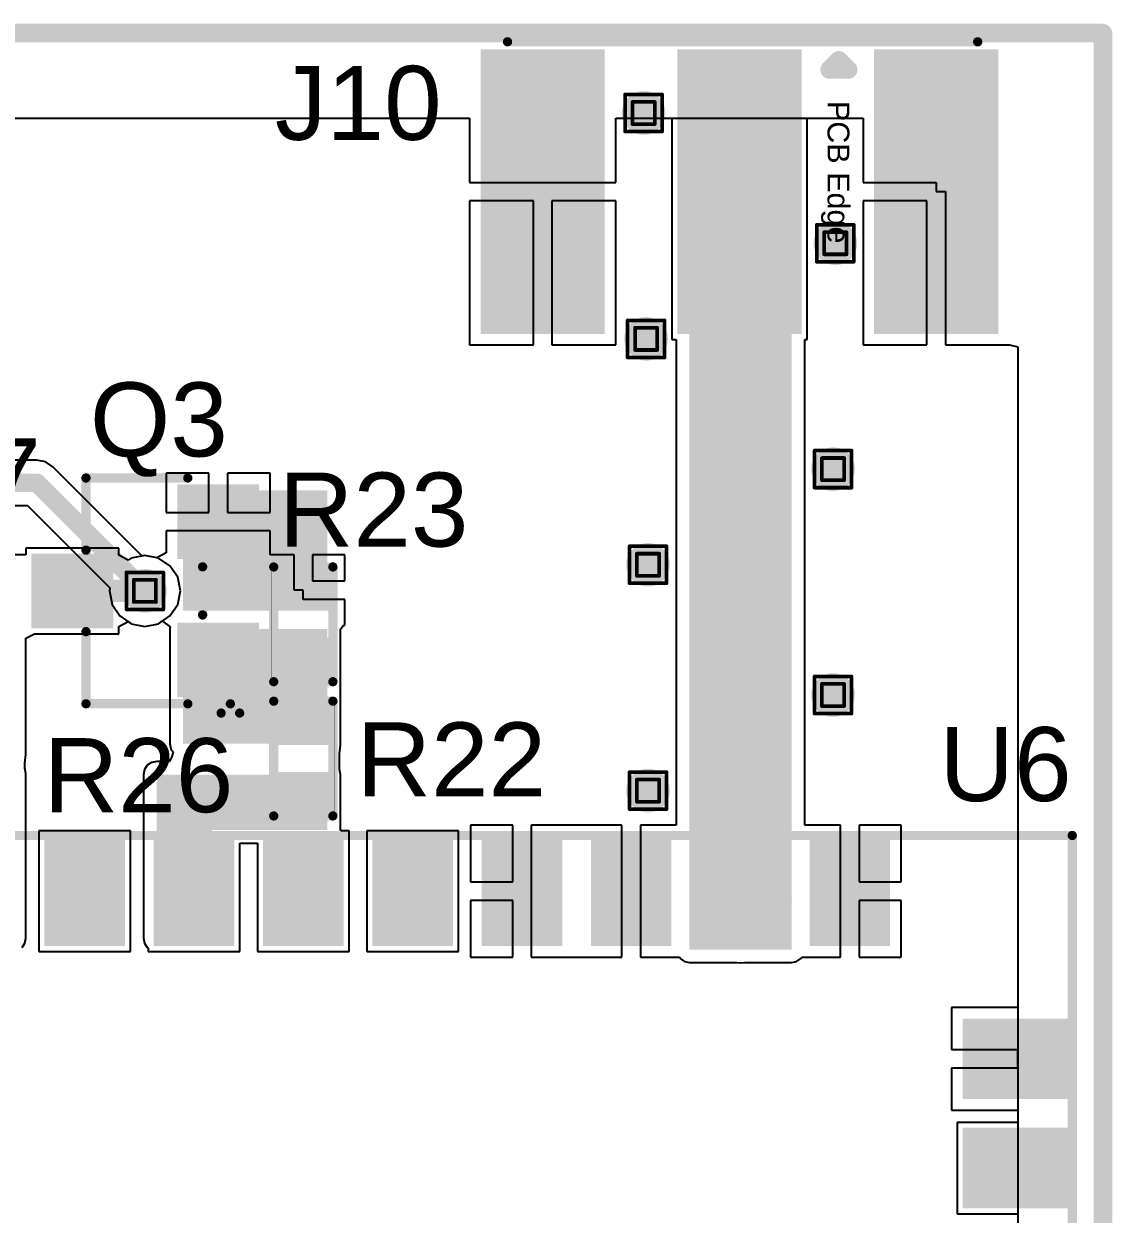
# Model space of a CAD drawing. Header units: inches. Extents: x -8 to 210, y -39 to 109.
# Drawn here: x 72.92 to 87.86, y 46.27 to 62.61 of the extents above; entities that cross this region are included whole.
import ezdxf

# ---------------------------------------------------------------- set-up
doc = ezdxf.new("R2010")
doc.units = ezdxf.units.IN
for name, color, linetype in [('Bottom Layer', 5, 'Continuous'), ('Bottom Paste', 16, 'Continuous'), ('Bottom Solder', 6, 'Continuous'), ('Drill Drawing', 1, 'Continuous'), ('Top Board_outline-Bottom 3D Body', 216, 'Continuous'), ('Top Layer', 1, 'Continuous'), ('Top Overlay', 2, 'Continuous'), ('Top Paste', 8, 'Continuous'), ('Top Solder', 216, 'Continuous'), ('Via Holes', 16, 'Continuous')]:
    doc.layers.add(name, color=color, linetype=linetype)
doc.styles.add('Arial', font='', dxfattribs={"height": 0.2})
doc.styles.get('Arial').set_extended_font_data('Arial')

# ---------------------------------------------------------------- blocks, each defined once
blk = doc.blocks.new('SIM7500E_18')
at = {"layer": 'Top Layer'}
for points in [[(10.15, 2.95), (10.15, 1.65), (9.25, 1.65), (9.25, 2.95)], [(11.65, 2.95), (11.65, 1.65), (10.75, 1.65), (10.75, 2.95)], [(13.15, 2.95), (13.15, 1.65), (12.25, 1.65), (12.25, 2.95)], [(14.65, 2.95), (14.65, 1.65), (13.75, 1.65), (13.75, 2.95)], [(16.15, 2.95), (16.15, 1.65), (15.25, 1.65), (15.25, 2.95)], [(17.65, 2.95), (17.65, 1.65), (16.75, 1.65), (16.75, 2.95)], [(19.15, 2.95), (19.15, 1.65), (18.25, 1.65), (18.25, 2.95)], [(20.65, 2.95), (20.65, 1.65), (19.75, 1.65), (19.75, 2.95)], [(23.15, -0.45), (21.85, -0.45), (21.85, 0.45), (23.15, 0.45)], [(23.15, -1.95), (21.85, -1.95), (21.85, -1.05), (23.15, -1.05)]]:
    blk.add_hatch(color=1, dxfattribs=at).paths.add_polyline_path(points)
at = {"layer": 'Top Paste'}
for points in [[(10.15, 2.95), (10.15, 1.65), (9.25, 1.65), (9.25, 2.95)], [(11.65, 2.95), (11.65, 1.65), (10.75, 1.65), (10.75, 2.95)], [(13.15, 2.95), (13.15, 1.65), (12.25, 1.65), (12.25, 2.95)], [(14.65, 2.95), (14.65, 1.65), (13.75, 1.65), (13.75, 2.95)], [(16.15, 2.95), (16.15, 1.65), (15.25, 1.65), (15.25, 2.95)], [(17.65, 2.95), (17.65, 1.65), (16.75, 1.65), (16.75, 2.95)], [(19.15, 2.95), (19.15, 1.65), (18.25, 1.65), (18.25, 2.95)], [(20.65, 2.95), (20.65, 1.65), (19.75, 1.65), (19.75, 2.95)], [(23.15, -0.45), (21.85, -0.45), (21.85, 0.45), (23.15, 0.45)], [(23.15, -1.95), (21.85, -1.95), (21.85, -1.05), (23.15, -1.05)]]:
    blk.add_hatch(color=8, dxfattribs=at).paths.add_polyline_path(points)
at = {"layer": 'Top Solder'}
for points in [[(10.252, 3.052), (10.252, 1.548), (9.148, 1.548), (9.148, 3.052)], [(11.752, 3.052), (11.752, 1.548), (10.648, 1.548), (10.648, 3.052)], [(13.252, 3.052), (13.252, 1.548), (12.148, 1.548), (12.148, 3.052)], [(14.752, 3.052), (14.752, 1.548), (13.648, 1.548), (13.648, 3.052)], [(16.252, 3.052), (16.252, 1.548), (15.148, 1.548), (15.148, 3.052)], [(17.752, 3.052), (17.752, 1.548), (16.648, 1.548), (16.648, 3.052)], [(19.252, 3.052), (19.252, 1.548), (18.148, 1.548), (18.148, 3.052)], [(20.752, 3.052), (20.752, 1.548), (19.648, 1.548), (19.648, 3.052)], [(23.252, -0.552), (21.748, -0.552), (21.748, 0.552), (23.252, 0.552)], [(23.252, -2.052), (21.748, -2.052), (21.748, -0.948), (23.252, -0.948)]]:
    blk.add_hatch(color=216, dxfattribs=at).paths.add_polyline_path(points)
at = {"layer": 'Top Overlay'}
for points in [[(-0.852, 3.064, 0.127, 0.127, 0), (23.252, 3.064, 0.127, 0.127, 0)], [(23.252, -24.038, 0.127, 0.127, 0), (23.252, 3.064, 0.127, 0.127, 0)]]:
    blk.add_lwpolyline(points, format="xyseb", dxfattribs=at)
blk.add_lwpolyline([(23.22, 3.064, 0.0635, 0.0635, 1), (23.284, 3.064, 0.0635, 0.0635, 1)], format="xyseb", close=True, dxfattribs=at)
blk.add_lwpolyline([(23.22, 3.064, 0.0635, 0.0635, 1), (23.284, 3.064, 0.0635, 0.0635, 1)], format="xyseb", close=True, dxfattribs=at)
blk = doc.blocks.new('R___0402_46')
at = {"layer": 'Top Layer'}
for points in [[(-0.699, -0.318), (-0.699, 0.317), (-0.241, 0.317), (-0.241, -0.318)], [(0.241, -0.318), (0.241, 0.317), (0.699, 0.317), (0.699, -0.318)]]:
    blk.add_hatch(color=1, dxfattribs=at).paths.add_polyline_path(points)
at = {"layer": 'Top Paste'}
for points in [[(-0.699, -0.318), (-0.699, 0.317), (-0.241, 0.317), (-0.241, -0.318)], [(0.241, -0.318), (0.241, 0.317), (0.699, 0.317), (0.699, -0.318)]]:
    blk.add_hatch(color=8, dxfattribs=at).paths.add_polyline_path(points)
at = {"layer": 'Top Solder'}
for points in [[(-0.754, -0.373), (-0.754, 0.373), (-0.186, 0.373), (-0.186, -0.373)], [(0.186, -0.373), (0.186, 0.373), (0.754, 0.373), (0.754, -0.373)]]:
    blk.add_hatch(color=216, dxfattribs=at).paths.add_polyline_path(points)
at = {"layer": 'Top Overlay'}
for points in [[(-0.787, -0.406, 0.127, 0.127, 0), (-0.787, 0.406, 0.127, 0.127, 0)], [(0.787, 0.406, 0.127, 0.127, 0), (-0.787, 0.406, 0.127, 0.127, 0)], [(0.787, -0.406, 0.127, 0.127, 0), (0.787, 0.406, 0.127, 0.127, 0)], [(0.787, -0.406, 0.127, 0.127, 0), (-0.787, -0.406, 0.127, 0.127, 0)], [(0.813, -0.432, 0.00323, 0.00323, 0), (-0.813, -0.432, 0.00323, 0.00323, 0)]]:
    blk.add_lwpolyline(points, format="xyseb", dxfattribs=at)
for points in [[(-0.819, 0.406, 0.0635, 0.0635, 1), (-0.756, 0.406, 0.0635, 0.0635, 1)], [(-0.819, 0.406, 0.0635, 0.0635, 1), (-0.756, 0.406, 0.0635, 0.0635, 1)], [(0.756, 0.406, 0.0635, 0.0635, 1), (0.819, 0.406, 0.0635, 0.0635, 1)], [(0.756, 0.406, 0.0635, 0.0635, 1), (0.819, 0.406, 0.0635, 0.0635, 1)], [(-0.819, -0.406, 0.0635, 0.0635, 1), (-0.756, -0.406, 0.0635, 0.0635, 1)], [(-0.819, -0.406, 0.0635, 0.0635, 1), (-0.756, -0.406, 0.0635, 0.0635, 1)], [(-0.814, -0.432, 0.00161, 0.00161, 1), (-0.812, -0.432, 0.00161, 0.00161, 1)], [(0.756, -0.406, 0.0635, 0.0635, 1), (0.819, -0.406, 0.0635, 0.0635, 1)], [(0.756, -0.406, 0.0635, 0.0635, 1), (0.819, -0.406, 0.0635, 0.0635, 1)], [(0.812, -0.432, 0.00161, 0.00161, 1), (0.814, -0.432, 0.00161, 0.00161, 1)]]:
    blk.add_lwpolyline(points, format="xyseb", close=True, dxfattribs=at)
blk = doc.blocks.new('R___0402_47')
at = {"layer": 'Top Layer'}
for points in [[(-0.699, -0.318), (-0.699, 0.318), (-0.241, 0.318), (-0.241, -0.318)], [(0.241, -0.318), (0.241, 0.318), (0.699, 0.318), (0.699, -0.318)]]:
    blk.add_hatch(color=1, dxfattribs=at).paths.add_polyline_path(points)
at = {"layer": 'Top Paste'}
for points in [[(-0.699, -0.318), (-0.699, 0.318), (-0.241, 0.318), (-0.241, -0.318)], [(0.241, -0.318), (0.241, 0.318), (0.699, 0.318), (0.699, -0.318)]]:
    blk.add_hatch(color=8, dxfattribs=at).paths.add_polyline_path(points)
at = {"layer": 'Top Solder'}
for points in [[(-0.754, -0.373), (-0.754, 0.373), (-0.186, 0.373), (-0.186, -0.373)], [(0.186, -0.373), (0.186, 0.373), (0.754, 0.373), (0.754, -0.373)]]:
    blk.add_hatch(color=216, dxfattribs=at).paths.add_polyline_path(points)
at = {"layer": 'Top Overlay'}
for points in [[(-0.787, 0.406, 0.127, 0.127, 0), (-0.787, -0.406, 0.127, 0.127, 0)], [(-0.787, 0.406, 0.127, 0.127, 0), (0.787, 0.406, 0.127, 0.127, 0)], [(0.787, 0.406, 0.127, 0.127, 0), (0.787, -0.406, 0.127, 0.127, 0)], [(-0.787, -0.406, 0.127, 0.127, 0), (0.787, -0.406, 0.127, 0.127, 0)], [(-0.813, -0.432, 0.00323, 0.00323, 0), (0.813, -0.432, 0.00323, 0.00323, 0)]]:
    blk.add_lwpolyline(points, format="xyseb", dxfattribs=at)
for points in [[(-0.819, 0.406, 0.0635, 0.0635, 1), (-0.756, 0.406, 0.0635, 0.0635, 1)], [(-0.819, 0.406, 0.0635, 0.0635, 1), (-0.756, 0.406, 0.0635, 0.0635, 1)], [(0.756, 0.406, 0.0635, 0.0635, 1), (0.819, 0.406, 0.0635, 0.0635, 1)], [(0.756, 0.406, 0.0635, 0.0635, 1), (0.819, 0.406, 0.0635, 0.0635, 1)], [(-0.819, -0.406, 0.0635, 0.0635, 1), (-0.756, -0.406, 0.0635, 0.0635, 1)], [(-0.819, -0.406, 0.0635, 0.0635, 1), (-0.756, -0.406, 0.0635, 0.0635, 1)], [(-0.814, -0.432, 0.00161, 0.00161, 1), (-0.812, -0.432, 0.00161, 0.00161, 1)], [(0.756, -0.406, 0.0635, 0.0635, 1), (0.819, -0.406, 0.0635, 0.0635, 1)], [(0.756, -0.406, 0.0635, 0.0635, 1), (0.819, -0.406, 0.0635, 0.0635, 1)], [(0.812, -0.432, 0.00161, 0.00161, 1), (0.814, -0.432, 0.00161, 0.00161, 1)]]:
    blk.add_lwpolyline(points, format="xyseb", close=True, dxfattribs=at)
blk = doc.blocks.new('SOT_23_72')
at = {"layer": 'Top Layer'}
for points in [[(-0.41, 1.46), (0.41, 1.46), (0.41, 0.54), (-0.41, 0.54)], [(-1.36, -0.54), (-0.54, -0.54), (-0.54, -1.46), (-1.36, -1.46)], [(0.54, -0.54), (1.36, -0.54), (1.36, -1.46), (0.54, -1.46)]]:
    blk.add_hatch(color=1, dxfattribs=at).paths.add_polyline_path(points)
at = {"layer": 'Top Paste'}
for points in [[(-0.41, 1.46), (0.41, 1.46), (0.41, 0.54), (-0.41, 0.54)], [(-1.36, -0.54), (-0.54, -0.54), (-0.54, -1.46), (-1.36, -1.46)], [(0.54, -0.54), (1.36, -0.54), (1.36, -1.46), (0.54, -1.46)]]:
    blk.add_hatch(color=8, dxfattribs=at).paths.add_polyline_path(points)
at = {"layer": 'Top Solder'}
for points in [[(-0.512, 1.562), (0.512, 1.562), (0.512, 0.438), (-0.512, 0.438)], [(-1.462, -0.438), (-0.438, -0.438), (-0.438, -1.562), (-1.462, -1.562)], [(0.438, -0.438), (1.462, -0.438), (1.462, -1.562), (0.438, -1.562)]]:
    blk.add_hatch(color=216, dxfattribs=at).paths.add_polyline_path(points)
at = {"layer": 'Top Overlay'}
for points in [[(-1.549, 0.813, 0.127, 0.127, 0), (-1.549, -0.584, 0.127, 0.127, 0)], [(-1.549, 0.813, 0.127, 0.127, 0), (-0.559, 0.813, 0.127, 0.127, 0)], [(0.559, 0.813, 0.127, 0.127, 0), (1.549, 0.813, 0.127, 0.127, 0)], [(1.549, 0.813, 0.127, 0.127, 0), (1.549, -0.584, 0.127, 0.127, 0)], [(-0.33, -0.787, 0.127, 0.127, 0), (0.33, -0.787, 0.127, 0.127, 0)], [(-1.676, -1.041, 0.127, 0.127, 0), (-1.549, -1.168, 0.127, 0.127, 0)], [(-1.676, -1.041, 0.127, 0.127, 0), (-1.676, -1.295, 0.127, 0.127, 0)], [(-1.549, -1.168, 0.127, 0.127, 0), (-1.676, -1.295, 0.127, 0.127, 0)]]:
    blk.add_lwpolyline(points, format="xyseb", dxfattribs=at)
for points in [[(-1.581, 0.813, 0.0635, 0.0635, 1), (-1.518, 0.813, 0.0635, 0.0635, 1)], [(-1.581, 0.813, 0.0635, 0.0635, 1), (-1.518, 0.813, 0.0635, 0.0635, 1)], [(-0.591, 0.813, 0.0635, 0.0635, 1), (-0.527, 0.813, 0.0635, 0.0635, 1)], [(0.527, 0.813, 0.0635, 0.0635, 1), (0.591, 0.813, 0.0635, 0.0635, 1)], [(1.518, 0.813, 0.0635, 0.0635, 1), (1.581, 0.813, 0.0635, 0.0635, 1)], [(1.518, 0.813, 0.0635, 0.0635, 1), (1.581, 0.813, 0.0635, 0.0635, 1)], [(-1.581, -0.584, 0.0635, 0.0635, 1), (-1.518, -0.584, 0.0635, 0.0635, 1)], [(1.518, -0.584, 0.0635, 0.0635, 1), (1.581, -0.584, 0.0635, 0.0635, 1)], [(-0.362, -0.787, 0.0635, 0.0635, 1), (-0.298, -0.787, 0.0635, 0.0635, 1)], [(0.298, -0.787, 0.0635, 0.0635, 1), (0.362, -0.787, 0.0635, 0.0635, 1)], [(-1.708, -1.041, 0.0635, 0.0635, 1), (-1.645, -1.041, 0.0635, 0.0635, 1)], [(-1.708, -1.041, 0.0635, 0.0635, 1), (-1.645, -1.041, 0.0635, 0.0635, 1)], [(-1.581, -1.168, 0.0635, 0.0635, 1), (-1.518, -1.168, 0.0635, 0.0635, 1)], [(-1.581, -1.168, 0.0635, 0.0635, 1), (-1.518, -1.168, 0.0635, 0.0635, 1)], [(-1.708, -1.295, 0.0635, 0.0635, 1), (-1.645, -1.295, 0.0635, 0.0635, 1)], [(-1.708, -1.295, 0.0635, 0.0635, 1), (-1.645, -1.295, 0.0635, 0.0635, 1)]]:
    blk.add_lwpolyline(points, format="xyseb", close=True, dxfattribs=at)
blk = doc.blocks.new('CON_SMA_EDGE_S_85')
at = {"layer": 'Bottom Layer'}
for points in [[(-1.75, 6.15), (1.95, 6.15), (1.95, 4.65), (-1.75, 4.65)], [(-1.75, 0.75), (1.95, 0.75), (1.95, -0.75), (-1.75, -0.75)]]:
    blk.add_hatch(color=5, dxfattribs=at).paths.add_polyline_path(points)
at = {"layer": 'Bottom Paste'}
for points in [[(-1.75, 6.15), (1.95, 6.15), (1.95, 4.65), (-1.75, 4.65)], [(-1.75, 0.75), (1.95, 0.75), (1.95, -0.75), (-1.75, -0.75)]]:
    blk.add_hatch(color=16, dxfattribs=at).paths.add_polyline_path(points)
at = {"layer": 'Bottom Solder'}
for points in [[(-1.852, 6.252), (2.052, 6.252), (2.052, 4.548), (-1.852, 4.548)], [(-1.852, 0.852), (2.052, 0.852), (2.052, -0.852), (-1.852, -0.852)]]:
    blk.add_hatch(color=6, dxfattribs=at).paths.add_polyline_path(points)
at = {"layer": 'Top Layer'}
for points in [[(-1.75, 6.15), (1.95, 6.15), (1.95, 4.65), (-1.75, 4.65)], [(-1.75, 3.45), (1.95, 3.45), (1.95, 1.95), (-1.75, 1.95)], [(-1.75, 0.75), (1.95, 0.75), (1.95, -0.75), (-1.75, -0.75)]]:
    blk.add_hatch(color=1, dxfattribs=at).paths.add_polyline_path(points)
at = {"layer": 'Top Paste'}
for points in [[(-1.75, 6.15), (1.95, 6.15), (1.95, 4.65), (-1.75, 4.65)], [(-1.75, 3.45), (1.95, 3.45), (1.95, 1.95), (-1.75, 1.95)], [(-1.75, 0.75), (1.95, 0.75), (1.95, -0.75), (-1.75, -0.75)]]:
    blk.add_hatch(color=8, dxfattribs=at).paths.add_polyline_path(points)
at = {"layer": 'Top Solder'}
for points in [[(-1.852, 6.252), (2.052, 6.252), (2.052, 4.548), (-1.852, 4.548)], [(-1.852, 3.552), (2.052, 3.552), (2.052, 1.848), (-1.852, 1.848)], [(-1.852, 0.852), (2.052, 0.852), (2.052, -0.852), (-1.852, -0.852)]]:
    blk.add_hatch(color=216, dxfattribs=at).paths.add_polyline_path(points)
at = {"layer": 'Top Overlay'}
for points in [[(-1.956, -0.483, 0.127, 0.127, 0), (-1.956, 5.969, 0.127, 0.127, 0)], [(-1.702, 4.064, 0.254, 0.254, 0), (-1.575, 4.191, 0.254, 0.254, 0)], [(-1.575, 3.937, 0.254, 0.254, 0), (-1.575, 4.191, 0.254, 0.254, 0)], [(-1.575, 3.937, 0.254, 0.254, 0), (-1.702, 4.064, 0.254, 0.254, 0)], [(2.172, 2.68, 0.254, 0.254, 0), (2.299, 2.807, 0.254, 0.254, 0)], [(2.299, 2.553, 0.254, 0.254, 0), (2.172, 2.68, 0.254, 0.254, 0)], [(2.299, 2.553, 0.254, 0.254, 0), (2.299, 2.807, 0.254, 0.254, 0)]]:
    blk.add_lwpolyline(points, format="xyseb", dxfattribs=at)
for points in [[(-1.988, 5.969, 0.0635, 0.0635, 1), (-1.924, 5.969, 0.0635, 0.0635, 1)], [(-1.638, 4.191, 0.127, 0.127, 1), (-1.511, 4.191, 0.127, 0.127, 1)], [(-1.638, 4.191, 0.127, 0.127, 1), (-1.511, 4.191, 0.127, 0.127, 1)], [(-1.765, 4.064, 0.127, 0.127, 1), (-1.638, 4.064, 0.127, 0.127, 1)], [(-1.765, 4.064, 0.127, 0.127, 1), (-1.638, 4.064, 0.127, 0.127, 1)], [(-1.638, 3.937, 0.127, 0.127, 1), (-1.511, 3.937, 0.127, 0.127, 1)], [(-1.638, 3.937, 0.127, 0.127, 1), (-1.511, 3.937, 0.127, 0.127, 1)], [(2.108, 2.68, 0.127, 0.127, 1), (2.235, 2.68, 0.127, 0.127, 1)], [(2.108, 2.68, 0.127, 0.127, 1), (2.235, 2.68, 0.127, 0.127, 1)], [(2.235, 2.807, 0.127, 0.127, 1), (2.362, 2.807, 0.127, 0.127, 1)], [(2.235, 2.807, 0.127, 0.127, 1), (2.362, 2.807, 0.127, 0.127, 1)], [(2.235, 2.553, 0.127, 0.127, 1), (2.362, 2.553, 0.127, 0.127, 1)], [(2.235, 2.553, 0.127, 0.127, 1), (2.362, 2.553, 0.127, 0.127, 1)], [(-1.988, -0.483, 0.0635, 0.0635, 1), (-1.924, -0.483, 0.0635, 0.0635, 1)]]:
    blk.add_lwpolyline(points, format="xyseb", close=True, dxfattribs=at)
at = {"layer": 'Top Overlay', "style": 'Arial'}
blk.add_text('PCB Edge', height=0.3, dxfattribs=at).set_placement((-1.145, 3.908))

msp = doc.modelspace()

# ---------------------------------------------------------------- hatches: boundary and pattern name
at = {"layer": 'Bottom Layer'}
h = msp.add_hatch(color=5, dxfattribs=at)
edge = h.paths.add_edge_path()
edge.add_arc((81.429, 61.387), 0.3, 0, 360)
h = msp.add_hatch(color=5, dxfattribs=at)
edge = h.paths.add_edge_path()
edge.add_arc((84.059, 59.599), 0.3, 0, 360)
h = msp.add_hatch(color=5, dxfattribs=at)
edge = h.paths.add_edge_path()
edge.add_arc((81.463, 58.287), 0.3, 0, 360)
h = msp.add_hatch(color=5, dxfattribs=at)
edge = h.paths.add_edge_path()
edge.add_arc((84.028, 56.499), 0.3, 0, 360)
h = msp.add_hatch(color=5, dxfattribs=at)
edge = h.paths.add_edge_path()
edge.add_arc((81.489, 55.187), 0.3, 0, 360)
h = msp.add_hatch(color=5, dxfattribs=at)
edge = h.paths.add_edge_path()
edge.add_arc((74.585, 54.828), 0.3, 0, 360)
h = msp.add_hatch(color=5, dxfattribs=at)
edge = h.paths.add_edge_path()
edge.add_arc((84.028, 53.399), 0.3, 0, 360)
h = msp.add_hatch(color=5, dxfattribs=at)
edge = h.paths.add_edge_path()
edge.add_arc((81.489, 52.087), 0.3, 0, 360)
at = {"layer": 'Top Layer'}
h = msp.add_hatch(color=1, dxfattribs=at)
edge = h.paths.add_edge_path()
edge.add_arc((81.429, 61.387), 0.3, 0, 360)
h = msp.add_hatch(color=1, dxfattribs=at)
edge = h.paths.add_edge_path()
edge.add_arc((84.059, 59.599), 0.3, 0, 360)
h = msp.add_hatch(color=1, dxfattribs=at)
edge = h.paths.add_edge_path()
edge.add_arc((81.463, 58.287), 0.3, 0, 360)
h = msp.add_hatch(color=1, dxfattribs=at)
edge = h.paths.add_edge_path()
edge.add_arc((84.028, 56.499), 0.3, 0, 360)
for points in [[(75.108, 54.559), (77.089, 54.559), (77.089, 56.21), (75.108, 56.21)], [(75.108, 52.73), (77.089, 52.73), (77.089, 54.305), (75.108, 54.305)], [(75.509, 52.307), (74.747, 52.307), (74.747, 50.063), (75.509, 50.063)], [(75.016, 52.307), (75.016, 51.545), (77.089, 51.545), (77.089, 52.307)], [(82.06, 49.911), (83.457, 49.911), (83.457, 51.079), (82.06, 51.079)]]:
    msp.add_hatch(color=1, dxfattribs=at).paths.add_polyline_path(points)
h = msp.add_hatch(color=1, dxfattribs=at)
edge = h.paths.add_edge_path()
edge.add_arc((81.489, 55.187), 0.3, 0, 360)
h = msp.add_hatch(color=1, dxfattribs=at)
edge = h.paths.add_edge_path()
edge.add_arc((74.585, 54.828), 0.3, 0, 360)
h = msp.add_hatch(color=1, dxfattribs=at)
edge = h.paths.add_edge_path()
edge.add_arc((84.028, 53.399), 0.3, 0, 360)
h = msp.add_hatch(color=1, dxfattribs=at)
edge = h.paths.add_edge_path()
edge.add_arc((81.489, 52.087), 0.3, 0, 360)
at = {"layer": 'Top Solder'}
h = msp.add_hatch(color=216, dxfattribs=at)
edge = h.paths.add_edge_path()
edge.add_arc((82.06, 51.079), 0.00508, 90, 180)
edge.add_line((82.055, 51.079), (82.055, 49.911))
edge.add_arc((82.06, 49.911), 0.00508, 180, 270)
edge.add_line((82.06, 49.906), (83.457, 49.906))
edge.add_arc((83.457, 49.911), 0.00508, 270, 360)
edge.add_line((83.462, 49.911), (83.462, 51.079))
edge.add_arc((83.457, 51.079), 0.00508, 0, 90)
edge.add_line((83.457, 51.084), (82.06, 51.084))
at = {"layer": 'Via Holes'}
h = msp.add_hatch(color=7, dxfattribs=at)
edge = h.paths.add_edge_path()
edge.add_arc((81.429, 61.387), 0.15, 0, 360)
h = msp.add_hatch(color=7, dxfattribs=at)
edge = h.paths.add_edge_path()
edge.add_arc((84.059, 59.599), 0.15, 0, 360)
h = msp.add_hatch(color=7, dxfattribs=at)
edge = h.paths.add_edge_path()
edge.add_arc((81.463, 58.287), 0.15, 0, 360)
h = msp.add_hatch(color=7, dxfattribs=at)
edge = h.paths.add_edge_path()
edge.add_arc((84.028, 56.499), 0.15, 0, 360)
h = msp.add_hatch(color=7, dxfattribs=at)
edge = h.paths.add_edge_path()
edge.add_arc((81.489, 55.187), 0.15, 0, 360)
h = msp.add_hatch(color=7, dxfattribs=at)
edge = h.paths.add_edge_path()
edge.add_arc((74.585, 54.828), 0.15, 0, 360)
h = msp.add_hatch(color=7, dxfattribs=at)
edge = h.paths.add_edge_path()
edge.add_arc((84.028, 53.399), 0.15, 0, 360)
h = msp.add_hatch(color=7, dxfattribs=at)
edge = h.paths.add_edge_path()
edge.add_arc((81.489, 52.087), 0.15, 0, 360)

# ---------------------------------------------------------------- linework, layer by layer
at = {"layer": 'Bottom Layer'}
for p, q in [((64.973, 61.316), (79.04, 61.316)), ((79.04, 61.316), (79.04, 60.435)), ((81.048, 60.435), (81.048, 61.316)), ((81.048, 61.316), (84.44, 61.316)), ((84.44, 61.316), (84.44, 60.435)), ((79.04, 60.435), (80.044, 60.435)), ((80.044, 60.435), (81.048, 60.435)), ((84.44, 60.435), (85.444, 60.435)), ((85.444, 60.435), (85.444, 60.308)), ((85.444, 60.308), (85.571, 60.308)), ((85.571, 60.308), (85.571, 58.204)), ((79.917, 60.181), (79.04, 60.181)), ((79.04, 60.181), (79.04, 58.204)), ((79.917, 58.204), (79.917, 60.181)), ((81.048, 60.181), (80.171, 60.181)), ((80.171, 60.181), (80.171, 58.204)), ((81.048, 58.204), (81.048, 60.181)), ((85.317, 60.181), (84.44, 60.181)), ((84.44, 60.181), (84.44, 58.204)), ((85.317, 58.204), (85.317, 60.181)), ((79.04, 58.204), (79.917, 58.204)), ((80.171, 58.204), (81.048, 58.204)), ((84.44, 58.204), (85.317, 58.204)), ((85.571, 58.204), (86.448, 58.204)), ((86.448, 58.204), (86.448, 58.204)), ((86.448, 58.204), (86.563, 58.176)), ((86.563, 58.176), (86.563, 39.693)), ((73.101, 56.623), (57.682, 56.623)), ((73.22, 56.599), (73.101, 56.623)), ((73.321, 56.532), (73.22, 56.599)), ((74.545, 55.308), (73.321, 56.532)), ((57.811, 56.001), (72.972, 56.001)), ((72.972, 56.001), (74.105, 54.868)), ((74.585, 55.316), (74.545, 55.308)), ((74.771, 55.278), (74.585, 55.316)), ((74.929, 55.173), (74.771, 55.278)), ((75.035, 55.015), (74.929, 55.173)), ((75.072, 54.828), (75.035, 55.015)), ((74.105, 54.868), (74.097, 54.828)), ((74.097, 54.828), (74.135, 54.642)), ((75.035, 54.642), (75.072, 54.828)), ((74.135, 54.642), (74.24, 54.484)), ((74.929, 54.484), (75.035, 54.642)), ((74.24, 54.484), (74.398, 54.378)), ((74.771, 54.378), (74.929, 54.484)), ((74.398, 54.378), (74.585, 54.341)), ((74.585, 54.341), (74.771, 54.378))]:
    msp.add_line(p, q, dxfattribs=at)
for points in [[(57.682, 56.312, 0.254, 0.254, 0), (73.101, 56.312, 0.254, 0.254, 0)], [(73.101, 56.312, 0.254, 0.254, 0), (74.585, 54.828, 0.254, 0.254, 0)]]:
    msp.add_lwpolyline(points, format="xyseb", dxfattribs=at)
for points in [[(73.038, 56.312, 0.127, 0.127, 1), (73.165, 56.312, 0.127, 0.127, 1)], [(73.038, 56.312, 0.127, 0.127, 1), (73.165, 56.312, 0.127, 0.127, 1)], [(74.521, 54.828, 0.127, 0.127, 1), (74.648, 54.828, 0.127, 0.127, 1)]]:
    msp.add_lwpolyline(points, format="xyseb", close=True, dxfattribs=at)
at = {"layer": 'Drill Drawing'}
for points in [[(81.175, 61.641, 0.0508, 0.0508, 0), (81.683, 61.641, 0.0508, 0.0508, 0)], [(81.175, 61.133, 0.0508, 0.0508, 0), (81.175, 61.641, 0.0508, 0.0508, 0)], [(81.683, 61.133, 0.0508, 0.0508, 0), (81.683, 61.641, 0.0508, 0.0508, 0)], [(81.277, 61.539, 0.0508, 0.0508, 0), (81.581, 61.539, 0.0508, 0.0508, 0)], [(81.277, 61.234, 0.0508, 0.0508, 0), (81.277, 61.539, 0.0508, 0.0508, 0)], [(81.581, 61.234, 0.0508, 0.0508, 0), (81.581, 61.539, 0.0508, 0.0508, 0)], [(81.175, 61.133, 0.0508, 0.0508, 0), (81.683, 61.133, 0.0508, 0.0508, 0)], [(81.277, 61.234, 0.0508, 0.0508, 0), (81.581, 61.234, 0.0508, 0.0508, 0)], [(83.805, 59.853, 0.0508, 0.0508, 0), (84.313, 59.853, 0.0508, 0.0508, 0)], [(83.805, 59.345, 0.0508, 0.0508, 0), (83.805, 59.853, 0.0508, 0.0508, 0)], [(84.313, 59.345, 0.0508, 0.0508, 0), (84.313, 59.853, 0.0508, 0.0508, 0)], [(83.906, 59.752, 0.0508, 0.0508, 0), (84.211, 59.752, 0.0508, 0.0508, 0)], [(83.906, 59.447, 0.0508, 0.0508, 0), (83.906, 59.752, 0.0508, 0.0508, 0)], [(84.211, 59.447, 0.0508, 0.0508, 0), (84.211, 59.752, 0.0508, 0.0508, 0)], [(83.906, 59.447, 0.0508, 0.0508, 0), (84.211, 59.447, 0.0508, 0.0508, 0)], [(83.805, 59.345, 0.0508, 0.0508, 0), (84.313, 59.345, 0.0508, 0.0508, 0)], [(81.209, 58.541, 0.0508, 0.0508, 0), (81.717, 58.541, 0.0508, 0.0508, 0)], [(81.209, 58.033, 0.0508, 0.0508, 0), (81.209, 58.541, 0.0508, 0.0508, 0)], [(81.717, 58.033, 0.0508, 0.0508, 0), (81.717, 58.541, 0.0508, 0.0508, 0)], [(81.311, 58.439, 0.0508, 0.0508, 0), (81.615, 58.439, 0.0508, 0.0508, 0)], [(81.311, 58.134, 0.0508, 0.0508, 0), (81.311, 58.439, 0.0508, 0.0508, 0)], [(81.615, 58.134, 0.0508, 0.0508, 0), (81.615, 58.439, 0.0508, 0.0508, 0)], [(81.209, 58.033, 0.0508, 0.0508, 0), (81.717, 58.033, 0.0508, 0.0508, 0)], [(81.311, 58.134, 0.0508, 0.0508, 0), (81.615, 58.134, 0.0508, 0.0508, 0)], [(83.774, 56.753, 0.0508, 0.0508, 0), (84.282, 56.753, 0.0508, 0.0508, 0)], [(83.774, 56.245, 0.0508, 0.0508, 0), (83.774, 56.753, 0.0508, 0.0508, 0)], [(84.282, 56.245, 0.0508, 0.0508, 0), (84.282, 56.753, 0.0508, 0.0508, 0)], [(83.876, 56.652, 0.0508, 0.0508, 0), (84.181, 56.652, 0.0508, 0.0508, 0)], [(83.876, 56.347, 0.0508, 0.0508, 0), (83.876, 56.652, 0.0508, 0.0508, 0)], [(84.181, 56.347, 0.0508, 0.0508, 0), (84.181, 56.652, 0.0508, 0.0508, 0)], [(83.876, 56.347, 0.0508, 0.0508, 0), (84.181, 56.347, 0.0508, 0.0508, 0)], [(83.774, 56.245, 0.0508, 0.0508, 0), (84.282, 56.245, 0.0508, 0.0508, 0)], [(81.235, 55.441, 0.0508, 0.0508, 0), (81.743, 55.441, 0.0508, 0.0508, 0)], [(81.235, 54.933, 0.0508, 0.0508, 0), (81.235, 55.441, 0.0508, 0.0508, 0)], [(81.743, 54.933, 0.0508, 0.0508, 0), (81.743, 55.441, 0.0508, 0.0508, 0)], [(81.337, 55.339, 0.0508, 0.0508, 0), (81.642, 55.339, 0.0508, 0.0508, 0)], [(81.337, 55.035, 0.0508, 0.0508, 0), (81.337, 55.339, 0.0508, 0.0508, 0)], [(81.642, 55.035, 0.0508, 0.0508, 0), (81.642, 55.339, 0.0508, 0.0508, 0)], [(74.331, 55.082, 0.0508, 0.0508, 0), (74.839, 55.082, 0.0508, 0.0508, 0)], [(74.331, 54.574, 0.0508, 0.0508, 0), (74.331, 55.082, 0.0508, 0.0508, 0)], [(74.839, 54.574, 0.0508, 0.0508, 0), (74.839, 55.082, 0.0508, 0.0508, 0)], [(81.337, 55.035, 0.0508, 0.0508, 0), (81.642, 55.035, 0.0508, 0.0508, 0)], [(74.432, 54.981, 0.0508, 0.0508, 0), (74.737, 54.981, 0.0508, 0.0508, 0)], [(74.432, 54.676, 0.0508, 0.0508, 0), (74.432, 54.981, 0.0508, 0.0508, 0)], [(74.737, 54.676, 0.0508, 0.0508, 0), (74.737, 54.981, 0.0508, 0.0508, 0)], [(81.235, 54.933, 0.0508, 0.0508, 0), (81.743, 54.933, 0.0508, 0.0508, 0)], [(74.331, 54.574, 0.0508, 0.0508, 0), (74.839, 54.574, 0.0508, 0.0508, 0)], [(74.432, 54.676, 0.0508, 0.0508, 0), (74.737, 54.676, 0.0508, 0.0508, 0)], [(83.774, 53.653, 0.0508, 0.0508, 0), (84.282, 53.653, 0.0508, 0.0508, 0)], [(83.774, 53.145, 0.0508, 0.0508, 0), (83.774, 53.653, 0.0508, 0.0508, 0)], [(84.282, 53.145, 0.0508, 0.0508, 0), (84.282, 53.653, 0.0508, 0.0508, 0)], [(83.876, 53.552, 0.0508, 0.0508, 0), (84.181, 53.552, 0.0508, 0.0508, 0)], [(83.876, 53.247, 0.0508, 0.0508, 0), (83.876, 53.552, 0.0508, 0.0508, 0)], [(84.181, 53.247, 0.0508, 0.0508, 0), (84.181, 53.552, 0.0508, 0.0508, 0)], [(83.876, 53.247, 0.0508, 0.0508, 0), (84.181, 53.247, 0.0508, 0.0508, 0)], [(83.774, 53.145, 0.0508, 0.0508, 0), (84.282, 53.145, 0.0508, 0.0508, 0)], [(81.235, 52.341, 0.0508, 0.0508, 0), (81.743, 52.341, 0.0508, 0.0508, 0)], [(81.235, 51.833, 0.0508, 0.0508, 0), (81.235, 52.341, 0.0508, 0.0508, 0)], [(81.743, 51.833, 0.0508, 0.0508, 0), (81.743, 52.341, 0.0508, 0.0508, 0)], [(81.337, 52.239, 0.0508, 0.0508, 0), (81.642, 52.239, 0.0508, 0.0508, 0)], [(81.337, 51.935, 0.0508, 0.0508, 0), (81.337, 52.239, 0.0508, 0.0508, 0)], [(81.642, 51.935, 0.0508, 0.0508, 0), (81.642, 52.239, 0.0508, 0.0508, 0)], [(81.337, 51.935, 0.0508, 0.0508, 0), (81.642, 51.935, 0.0508, 0.0508, 0)], [(81.235, 51.833, 0.0508, 0.0508, 0), (81.743, 51.833, 0.0508, 0.0508, 0)]]:
    msp.add_lwpolyline(points, format="xyseb", dxfattribs=at)
for points in [[(81.162, 61.641, 0.0254, 0.0254, 1), (81.188, 61.641, 0.0254, 0.0254, 1)], [(81.162, 61.641, 0.0254, 0.0254, 1), (81.188, 61.641, 0.0254, 0.0254, 1)], [(81.67, 61.641, 0.0254, 0.0254, 1), (81.696, 61.641, 0.0254, 0.0254, 1)], [(81.67, 61.641, 0.0254, 0.0254, 1), (81.696, 61.641, 0.0254, 0.0254, 1)], [(81.264, 61.539, 0.0254, 0.0254, 1), (81.289, 61.539, 0.0254, 0.0254, 1)], [(81.264, 61.539, 0.0254, 0.0254, 1), (81.289, 61.539, 0.0254, 0.0254, 1)], [(81.569, 61.539, 0.0254, 0.0254, 1), (81.594, 61.539, 0.0254, 0.0254, 1)], [(81.569, 61.539, 0.0254, 0.0254, 1), (81.594, 61.539, 0.0254, 0.0254, 1)], [(81.162, 61.133, 0.0254, 0.0254, 1), (81.188, 61.133, 0.0254, 0.0254, 1)], [(81.162, 61.133, 0.0254, 0.0254, 1), (81.188, 61.133, 0.0254, 0.0254, 1)], [(81.264, 61.234, 0.0254, 0.0254, 1), (81.289, 61.234, 0.0254, 0.0254, 1)], [(81.264, 61.234, 0.0254, 0.0254, 1), (81.289, 61.234, 0.0254, 0.0254, 1)], [(81.569, 61.234, 0.0254, 0.0254, 1), (81.594, 61.234, 0.0254, 0.0254, 1)], [(81.569, 61.234, 0.0254, 0.0254, 1), (81.594, 61.234, 0.0254, 0.0254, 1)], [(81.67, 61.133, 0.0254, 0.0254, 1), (81.696, 61.133, 0.0254, 0.0254, 1)], [(81.67, 61.133, 0.0254, 0.0254, 1), (81.696, 61.133, 0.0254, 0.0254, 1)], [(83.792, 59.853, 0.0254, 0.0254, 1), (83.817, 59.853, 0.0254, 0.0254, 1)], [(83.792, 59.853, 0.0254, 0.0254, 1), (83.817, 59.853, 0.0254, 0.0254, 1)], [(84.3, 59.853, 0.0254, 0.0254, 1), (84.325, 59.853, 0.0254, 0.0254, 1)], [(84.3, 59.853, 0.0254, 0.0254, 1), (84.325, 59.853, 0.0254, 0.0254, 1)], [(83.894, 59.752, 0.0254, 0.0254, 1), (83.919, 59.752, 0.0254, 0.0254, 1)], [(83.894, 59.752, 0.0254, 0.0254, 1), (83.919, 59.752, 0.0254, 0.0254, 1)], [(84.198, 59.752, 0.0254, 0.0254, 1), (84.224, 59.752, 0.0254, 0.0254, 1)], [(84.198, 59.752, 0.0254, 0.0254, 1), (84.224, 59.752, 0.0254, 0.0254, 1)], [(83.894, 59.447, 0.0254, 0.0254, 1), (83.919, 59.447, 0.0254, 0.0254, 1)], [(83.894, 59.447, 0.0254, 0.0254, 1), (83.919, 59.447, 0.0254, 0.0254, 1)], [(84.198, 59.447, 0.0254, 0.0254, 1), (84.224, 59.447, 0.0254, 0.0254, 1)], [(84.198, 59.447, 0.0254, 0.0254, 1), (84.224, 59.447, 0.0254, 0.0254, 1)], [(83.792, 59.345, 0.0254, 0.0254, 1), (83.817, 59.345, 0.0254, 0.0254, 1)], [(83.792, 59.345, 0.0254, 0.0254, 1), (83.817, 59.345, 0.0254, 0.0254, 1)], [(84.3, 59.345, 0.0254, 0.0254, 1), (84.325, 59.345, 0.0254, 0.0254, 1)], [(84.3, 59.345, 0.0254, 0.0254, 1), (84.325, 59.345, 0.0254, 0.0254, 1)], [(81.196, 58.541, 0.0254, 0.0254, 1), (81.222, 58.541, 0.0254, 0.0254, 1)], [(81.196, 58.541, 0.0254, 0.0254, 1), (81.222, 58.541, 0.0254, 0.0254, 1)], [(81.704, 58.541, 0.0254, 0.0254, 1), (81.73, 58.541, 0.0254, 0.0254, 1)], [(81.704, 58.541, 0.0254, 0.0254, 1), (81.73, 58.541, 0.0254, 0.0254, 1)], [(81.298, 58.439, 0.0254, 0.0254, 1), (81.323, 58.439, 0.0254, 0.0254, 1)], [(81.298, 58.439, 0.0254, 0.0254, 1), (81.323, 58.439, 0.0254, 0.0254, 1)], [(81.603, 58.439, 0.0254, 0.0254, 1), (81.628, 58.439, 0.0254, 0.0254, 1)], [(81.603, 58.439, 0.0254, 0.0254, 1), (81.628, 58.439, 0.0254, 0.0254, 1)], [(81.196, 58.033, 0.0254, 0.0254, 1), (81.222, 58.033, 0.0254, 0.0254, 1)], [(81.196, 58.033, 0.0254, 0.0254, 1), (81.222, 58.033, 0.0254, 0.0254, 1)], [(81.298, 58.134, 0.0254, 0.0254, 1), (81.323, 58.134, 0.0254, 0.0254, 1)], [(81.298, 58.134, 0.0254, 0.0254, 1), (81.323, 58.134, 0.0254, 0.0254, 1)], [(81.603, 58.134, 0.0254, 0.0254, 1), (81.628, 58.134, 0.0254, 0.0254, 1)], [(81.603, 58.134, 0.0254, 0.0254, 1), (81.628, 58.134, 0.0254, 0.0254, 1)], [(81.704, 58.033, 0.0254, 0.0254, 1), (81.73, 58.033, 0.0254, 0.0254, 1)], [(81.704, 58.033, 0.0254, 0.0254, 1), (81.73, 58.033, 0.0254, 0.0254, 1)], [(83.761, 56.753, 0.0254, 0.0254, 1), (83.787, 56.753, 0.0254, 0.0254, 1)], [(83.761, 56.753, 0.0254, 0.0254, 1), (83.787, 56.753, 0.0254, 0.0254, 1)], [(84.269, 56.753, 0.0254, 0.0254, 1), (84.295, 56.753, 0.0254, 0.0254, 1)], [(84.269, 56.753, 0.0254, 0.0254, 1), (84.295, 56.753, 0.0254, 0.0254, 1)], [(83.863, 56.652, 0.0254, 0.0254, 1), (83.888, 56.652, 0.0254, 0.0254, 1)], [(83.863, 56.652, 0.0254, 0.0254, 1), (83.888, 56.652, 0.0254, 0.0254, 1)], [(84.168, 56.652, 0.0254, 0.0254, 1), (84.193, 56.652, 0.0254, 0.0254, 1)], [(84.168, 56.652, 0.0254, 0.0254, 1), (84.193, 56.652, 0.0254, 0.0254, 1)], [(83.863, 56.347, 0.0254, 0.0254, 1), (83.888, 56.347, 0.0254, 0.0254, 1)], [(83.863, 56.347, 0.0254, 0.0254, 1), (83.888, 56.347, 0.0254, 0.0254, 1)], [(84.168, 56.347, 0.0254, 0.0254, 1), (84.193, 56.347, 0.0254, 0.0254, 1)], [(84.168, 56.347, 0.0254, 0.0254, 1), (84.193, 56.347, 0.0254, 0.0254, 1)], [(83.761, 56.245, 0.0254, 0.0254, 1), (83.787, 56.245, 0.0254, 0.0254, 1)], [(83.761, 56.245, 0.0254, 0.0254, 1), (83.787, 56.245, 0.0254, 0.0254, 1)], [(84.269, 56.245, 0.0254, 0.0254, 1), (84.295, 56.245, 0.0254, 0.0254, 1)], [(84.269, 56.245, 0.0254, 0.0254, 1), (84.295, 56.245, 0.0254, 0.0254, 1)], [(81.223, 55.441, 0.0254, 0.0254, 1), (81.248, 55.441, 0.0254, 0.0254, 1)], [(81.223, 55.441, 0.0254, 0.0254, 1), (81.248, 55.441, 0.0254, 0.0254, 1)], [(81.731, 55.441, 0.0254, 0.0254, 1), (81.756, 55.441, 0.0254, 0.0254, 1)], [(81.731, 55.441, 0.0254, 0.0254, 1), (81.756, 55.441, 0.0254, 0.0254, 1)], [(81.324, 55.339, 0.0254, 0.0254, 1), (81.35, 55.339, 0.0254, 0.0254, 1)], [(81.324, 55.339, 0.0254, 0.0254, 1), (81.35, 55.339, 0.0254, 0.0254, 1)], [(81.629, 55.339, 0.0254, 0.0254, 1), (81.655, 55.339, 0.0254, 0.0254, 1)], [(81.629, 55.339, 0.0254, 0.0254, 1), (81.655, 55.339, 0.0254, 0.0254, 1)], [(74.318, 55.082, 0.0254, 0.0254, 1), (74.343, 55.082, 0.0254, 0.0254, 1)], [(74.318, 55.082, 0.0254, 0.0254, 1), (74.343, 55.082, 0.0254, 0.0254, 1)], [(74.826, 55.082, 0.0254, 0.0254, 1), (74.851, 55.082, 0.0254, 0.0254, 1)], [(74.826, 55.082, 0.0254, 0.0254, 1), (74.851, 55.082, 0.0254, 0.0254, 1)], [(81.324, 55.035, 0.0254, 0.0254, 1), (81.35, 55.035, 0.0254, 0.0254, 1)], [(81.324, 55.035, 0.0254, 0.0254, 1), (81.35, 55.035, 0.0254, 0.0254, 1)], [(81.629, 55.035, 0.0254, 0.0254, 1), (81.655, 55.035, 0.0254, 0.0254, 1)], [(81.629, 55.035, 0.0254, 0.0254, 1), (81.655, 55.035, 0.0254, 0.0254, 1)], [(74.42, 54.981, 0.0254, 0.0254, 1), (74.445, 54.981, 0.0254, 0.0254, 1)], [(74.42, 54.981, 0.0254, 0.0254, 1), (74.445, 54.981, 0.0254, 0.0254, 1)], [(74.724, 54.981, 0.0254, 0.0254, 1), (74.75, 54.981, 0.0254, 0.0254, 1)], [(74.724, 54.981, 0.0254, 0.0254, 1), (74.75, 54.981, 0.0254, 0.0254, 1)], [(81.223, 54.933, 0.0254, 0.0254, 1), (81.248, 54.933, 0.0254, 0.0254, 1)], [(81.223, 54.933, 0.0254, 0.0254, 1), (81.248, 54.933, 0.0254, 0.0254, 1)], [(81.731, 54.933, 0.0254, 0.0254, 1), (81.756, 54.933, 0.0254, 0.0254, 1)], [(81.731, 54.933, 0.0254, 0.0254, 1), (81.756, 54.933, 0.0254, 0.0254, 1)], [(74.318, 54.574, 0.0254, 0.0254, 1), (74.343, 54.574, 0.0254, 0.0254, 1)], [(74.318, 54.574, 0.0254, 0.0254, 1), (74.343, 54.574, 0.0254, 0.0254, 1)], [(74.42, 54.676, 0.0254, 0.0254, 1), (74.445, 54.676, 0.0254, 0.0254, 1)], [(74.42, 54.676, 0.0254, 0.0254, 1), (74.445, 54.676, 0.0254, 0.0254, 1)], [(74.724, 54.676, 0.0254, 0.0254, 1), (74.75, 54.676, 0.0254, 0.0254, 1)], [(74.724, 54.676, 0.0254, 0.0254, 1), (74.75, 54.676, 0.0254, 0.0254, 1)], [(74.826, 54.574, 0.0254, 0.0254, 1), (74.851, 54.574, 0.0254, 0.0254, 1)], [(74.826, 54.574, 0.0254, 0.0254, 1), (74.851, 54.574, 0.0254, 0.0254, 1)], [(83.761, 53.653, 0.0254, 0.0254, 1), (83.787, 53.653, 0.0254, 0.0254, 1)], [(83.761, 53.653, 0.0254, 0.0254, 1), (83.787, 53.653, 0.0254, 0.0254, 1)], [(84.269, 53.653, 0.0254, 0.0254, 1), (84.295, 53.653, 0.0254, 0.0254, 1)], [(84.269, 53.653, 0.0254, 0.0254, 1), (84.295, 53.653, 0.0254, 0.0254, 1)], [(83.863, 53.552, 0.0254, 0.0254, 1), (83.888, 53.552, 0.0254, 0.0254, 1)], [(83.863, 53.552, 0.0254, 0.0254, 1), (83.888, 53.552, 0.0254, 0.0254, 1)], [(84.168, 53.552, 0.0254, 0.0254, 1), (84.193, 53.552, 0.0254, 0.0254, 1)], [(84.168, 53.552, 0.0254, 0.0254, 1), (84.193, 53.552, 0.0254, 0.0254, 1)], [(83.863, 53.247, 0.0254, 0.0254, 1), (83.888, 53.247, 0.0254, 0.0254, 1)], [(83.863, 53.247, 0.0254, 0.0254, 1), (83.888, 53.247, 0.0254, 0.0254, 1)], [(84.168, 53.247, 0.0254, 0.0254, 1), (84.193, 53.247, 0.0254, 0.0254, 1)], [(84.168, 53.247, 0.0254, 0.0254, 1), (84.193, 53.247, 0.0254, 0.0254, 1)], [(83.761, 53.145, 0.0254, 0.0254, 1), (83.787, 53.145, 0.0254, 0.0254, 1)], [(83.761, 53.145, 0.0254, 0.0254, 1), (83.787, 53.145, 0.0254, 0.0254, 1)], [(84.269, 53.145, 0.0254, 0.0254, 1), (84.295, 53.145, 0.0254, 0.0254, 1)], [(84.269, 53.145, 0.0254, 0.0254, 1), (84.295, 53.145, 0.0254, 0.0254, 1)], [(81.223, 52.341, 0.0254, 0.0254, 1), (81.248, 52.341, 0.0254, 0.0254, 1)], [(81.223, 52.341, 0.0254, 0.0254, 1), (81.248, 52.341, 0.0254, 0.0254, 1)], [(81.731, 52.341, 0.0254, 0.0254, 1), (81.756, 52.341, 0.0254, 0.0254, 1)], [(81.731, 52.341, 0.0254, 0.0254, 1), (81.756, 52.341, 0.0254, 0.0254, 1)], [(81.324, 52.239, 0.0254, 0.0254, 1), (81.35, 52.239, 0.0254, 0.0254, 1)], [(81.324, 52.239, 0.0254, 0.0254, 1), (81.35, 52.239, 0.0254, 0.0254, 1)], [(81.629, 52.239, 0.0254, 0.0254, 1), (81.655, 52.239, 0.0254, 0.0254, 1)], [(81.629, 52.239, 0.0254, 0.0254, 1), (81.655, 52.239, 0.0254, 0.0254, 1)], [(81.324, 51.935, 0.0254, 0.0254, 1), (81.35, 51.935, 0.0254, 0.0254, 1)], [(81.324, 51.935, 0.0254, 0.0254, 1), (81.35, 51.935, 0.0254, 0.0254, 1)], [(81.629, 51.935, 0.0254, 0.0254, 1), (81.655, 51.935, 0.0254, 0.0254, 1)], [(81.629, 51.935, 0.0254, 0.0254, 1), (81.655, 51.935, 0.0254, 0.0254, 1)], [(81.223, 51.833, 0.0254, 0.0254, 1), (81.248, 51.833, 0.0254, 0.0254, 1)], [(81.223, 51.833, 0.0254, 0.0254, 1), (81.248, 51.833, 0.0254, 0.0254, 1)], [(81.731, 51.833, 0.0254, 0.0254, 1), (81.756, 51.833, 0.0254, 0.0254, 1)], [(81.731, 51.833, 0.0254, 0.0254, 1), (81.756, 51.833, 0.0254, 0.0254, 1)]]:
    msp.add_lwpolyline(points, format="xyseb", close=True, dxfattribs=at)
at = {"layer": 'Top Board_outline-Bottom 3D Body'}
for points in [[(0, 62.484, 0.254, 0.254, 0), (87.732, 62.484, 0.254, 0.254, 0)], [(87.732, 62.484, 0.254, 0.254, 0), (87.732, 0, 0.254, 0.254, 0)]]:
    msp.add_lwpolyline(points, format="xyseb", dxfattribs=at)
msp.add_lwpolyline([(87.668, 62.484, 0.127, 0.127, 1), (87.795, 62.484, 0.127, 0.127, 1)], format="xyseb", close=True, dxfattribs=at)
msp.add_lwpolyline([(87.668, 62.484, 0.127, 0.127, 1), (87.795, 62.484, 0.127, 0.127, 1)], format="xyseb", close=True, dxfattribs=at)
at = {"layer": 'Top Layer'}
for p, q in [((67.503, 61.316), (79.04, 61.316)), ((79.04, 61.316), (79.04, 60.435)), ((81.048, 60.435), (81.048, 61.316)), ((81.048, 61.316), (81.816, 61.316)), ((81.816, 61.316), (81.816, 58.28)), ((83.672, 58.28), (83.672, 61.316)), ((83.672, 61.316), (84.44, 61.316)), ((84.44, 61.316), (84.44, 60.435)), ((79.04, 60.435), (80.044, 60.435)), ((80.044, 60.435), (81.048, 60.435)), ((84.44, 60.435), (85.444, 60.435)), ((85.444, 60.435), (85.444, 60.308)), ((85.444, 60.308), (85.571, 60.308)), ((85.571, 60.308), (85.571, 58.204)), ((79.917, 60.181), (79.04, 60.181)), ((79.04, 60.181), (79.04, 58.204)), ((79.917, 58.204), (79.917, 60.181)), ((81.048, 60.181), (80.171, 60.181)), ((80.171, 60.181), (80.171, 58.204)), ((81.048, 58.204), (81.048, 60.181)), ((85.317, 60.181), (84.44, 60.181)), ((84.44, 60.181), (84.44, 58.204)), ((85.317, 58.204), (85.317, 60.181)), ((79.04, 58.204), (79.917, 58.204)), ((80.171, 58.204), (81.048, 58.204)), ((81.816, 58.28), (81.875, 58.28)), ((81.875, 58.28), (81.875, 51.611)), ((83.643, 51.611), (83.643, 58.28)), ((83.643, 58.28), (83.672, 58.28)), ((84.44, 58.204), (85.317, 58.204)), ((85.571, 58.204), (86.448, 58.204)), ((86.448, 58.204), (86.448, 58.204)), ((86.448, 58.204), (86.563, 58.176)), ((86.563, 58.176), (86.563, 49.111)), ((75.463, 56.442), (74.876, 56.442)), ((74.876, 56.442), (74.876, 55.905)), ((75.463, 55.905), (75.463, 56.442)), ((76.304, 56.442), (75.717, 56.442)), ((75.717, 56.442), (75.717, 55.905)), ((76.304, 55.905), (76.304, 56.442)), ((74.876, 55.905), (75.463, 55.905)), ((75.717, 55.905), (76.304, 55.905)), ((75.59, 55.651), (74.876, 55.651)), ((74.876, 55.651), (74.876, 55.349)), ((76.304, 55.651), (75.59, 55.651)), ((76.304, 55.321), (76.304, 55.651)), ((74.228, 55.416), (72.953, 55.416)), ((72.953, 55.416), (72.953, 55.321)), ((74.228, 55.318), (74.228, 55.416)), ((72.953, 55.321), (72.568, 55.321)), ((74.355, 55.25), (74.228, 55.318)), ((74.398, 55.278), (74.355, 55.25)), ((74.585, 55.316), (74.398, 55.278)), ((74.749, 55.283), (74.585, 55.316)), ((74.876, 55.349), (74.749, 55.283)), ((76.632, 55.321), (76.304, 55.321)), ((76.632, 54.839), (76.632, 55.321)), ((77.33, 55.321), (76.886, 55.321)), ((76.886, 55.321), (76.886, 54.966)), ((77.33, 54.966), (77.33, 55.321)), ((76.886, 54.966), (77.33, 54.966)), ((76.759, 54.839), (76.632, 54.839)), ((76.759, 54.712), (76.759, 54.839)), ((77.33, 54.712), (76.759, 54.712)), ((77.33, 54.356), (77.33, 54.712)), ((74.228, 54.339), (74.355, 54.407)), ((74.355, 54.407), (74.398, 54.378)), ((74.771, 54.378), (74.826, 54.415)), ((74.826, 54.415), (74.828, 54.414)), ((74.828, 54.414), (74.932, 54.333)), ((72.952, 54.178), (73.069, 54.241)), ((73.069, 54.241), (74.228, 54.241)), ((74.228, 54.241), (74.228, 54.339)), ((74.398, 54.378), (74.585, 54.341)), ((74.585, 54.341), (74.771, 54.378)), ((74.932, 54.333), (74.927, 54.305)), ((74.927, 54.305), (74.927, 52.73)), ((77.27, 54.305), (77.312, 54.356)), ((77.27, 52.73), (77.27, 54.305)), ((77.312, 54.356), (77.33, 54.356)), ((72.952, 54.114), (72.952, 54.178)), ((72.952, 52.603), (72.952, 54.114)), ((74.927, 52.73), (74.94, 52.661)), ((74.94, 52.661), (74.971, 52.615)), ((74.971, 52.615), (74.956, 52.555)), ((77.254, 52.591), (77.267, 52.712)), ((77.267, 52.712), (77.27, 52.73)), ((72.936, 52.464), (72.949, 52.585)), ((72.936, 52.398), (72.936, 52.464)), ((72.936, 52.464), (72.936, 52.464)), ((72.949, 52.585), (72.952, 52.603)), ((74.677, 52.475), (74.618, 52.435)), ((74.747, 52.488), (74.677, 52.475)), ((74.921, 52.488), (74.747, 52.488)), ((74.956, 52.555), (74.921, 52.488)), ((77.254, 52.464), (77.254, 52.591)), ((77.254, 52.591), (77.254, 52.591)), ((77.254, 52.38), (77.254, 52.464)), ((77.254, 52.464), (77.254, 52.464)), ((72.938, 52.393), (72.936, 52.398)), ((72.952, 52.324), (72.938, 52.393)), ((72.952, 50.063), (72.952, 52.324)), ((74.579, 52.376), (74.565, 52.307)), ((74.565, 52.307), (74.565, 50.063)), ((74.618, 52.435), (74.579, 52.376)), ((77.256, 52.376), (77.254, 52.38)), ((77.27, 52.307), (77.256, 52.376)), ((77.27, 51.545), (77.27, 52.307)), ((74.387, 51.534), (73.131, 51.534)), ((73.131, 51.534), (73.131, 49.879)), ((74.387, 49.879), (74.387, 51.534)), ((77.279, 51.534), (77.27, 51.545)), ((77.387, 51.534), (77.279, 51.534)), ((77.387, 49.879), (77.387, 51.534)), ((78.887, 51.534), (77.631, 51.534)), ((77.631, 51.534), (77.631, 49.879)), ((78.887, 49.879), (78.887, 51.534)), ((79.632, 51.611), (79.055, 51.611)), ((79.055, 51.611), (79.055, 50.834)), ((79.632, 50.834), (79.632, 51.611)), ((80.428, 51.611), (79.886, 51.611)), ((79.886, 51.611), (79.886, 50.707)), ((80.463, 51.611), (80.428, 51.611)), ((80.555, 51.611), (80.463, 51.611)), ((80.59, 51.611), (80.555, 51.611)), ((81.132, 51.611), (80.59, 51.611)), ((81.132, 50.707), (81.132, 51.611)), ((81.875, 51.611), (81.386, 51.611)), ((81.386, 51.611), (81.386, 50.707)), ((84.132, 51.611), (83.643, 51.611)), ((84.132, 50.707), (84.132, 51.611)), ((84.963, 51.611), (84.386, 51.611)), ((84.386, 51.611), (84.386, 50.834)), ((84.963, 50.834), (84.963, 51.611)), ((75.887, 49.879), (75.887, 51.364)), ((75.887, 51.364), (76.131, 51.364)), ((76.131, 51.364), (76.131, 49.879)), ((79.055, 50.834), (79.632, 50.834)), ((84.386, 50.834), (84.963, 50.834)), ((79.886, 50.707), (79.886, 49.803)), ((81.132, 49.803), (81.132, 50.707)), ((81.386, 50.707), (81.386, 49.803)), ((84.132, 49.803), (84.132, 50.707)), ((79.632, 50.58), (79.055, 50.58)), ((79.055, 50.58), (79.055, 49.803)), ((79.632, 49.803), (79.632, 50.58)), ((84.963, 50.58), (84.386, 50.58)), ((84.386, 50.58), (84.386, 49.803)), ((84.963, 49.803), (84.963, 50.58)), ((72.899, 49.935), (72.938, 49.994)), ((72.938, 49.994), (72.952, 50.063)), ((74.565, 50.063), (74.579, 49.994)), ((74.579, 49.994), (74.618, 49.935)), ((73.131, 49.879), (74.387, 49.879)), ((74.618, 49.935), (74.631, 49.927)), ((74.631, 49.927), (74.631, 49.879)), ((74.631, 49.879), (75.887, 49.879)), ((76.131, 49.879), (77.387, 49.879)), ((77.631, 49.879), (78.887, 49.879)), ((79.055, 49.803), (79.632, 49.803)), ((79.886, 49.803), (80.428, 49.803)), ((80.428, 49.803), (80.463, 49.803)), ((80.463, 49.803), (80.555, 49.803)), ((80.555, 49.803), (80.59, 49.803)), ((80.59, 49.803), (81.132, 49.803)), ((81.386, 49.803), (81.919, 49.803)), ((81.919, 49.803), (81.932, 49.783)), ((81.932, 49.783), (81.991, 49.744)), ((81.991, 49.744), (82.06, 49.73)), ((82.06, 49.73), (82.706, 49.73)), ((82.706, 49.73), (82.759, 49.723)), ((82.759, 49.723), (82.812, 49.73)), ((82.812, 49.73), (83.457, 49.73)), ((83.457, 49.73), (83.527, 49.744)), ((83.527, 49.744), (83.585, 49.783)), ((83.585, 49.783), (83.599, 49.803)), ((83.599, 49.803), (84.132, 49.803)), ((84.386, 49.803), (84.963, 49.803)), ((86.563, 49.111), (85.655, 49.111)), ((85.655, 49.111), (85.655, 48.534)), ((85.655, 48.534), (86.559, 48.534)), ((86.559, 48.534), (86.559, 48.28)), ((86.559, 48.28), (85.655, 48.28)), ((85.655, 48.28), (85.655, 47.703)), ((85.655, 47.703), (86.563, 47.703)), ((86.563, 47.703), (86.563, 47.534)), ((86.563, 47.534), (85.731, 47.534)), ((85.731, 47.534), (85.731, 46.279)), ((85.731, 46.279), (86.563, 46.279)), ((86.563, 46.279), (86.563, 46.034))]:
    msp.add_line(p, q, dxfattribs=at)
for points in [[(82.759, 50.607, 1.397, 1.397, 0), (82.759, 60.108, 1.397, 1.397, 0)], [(73.59, 54.828, 0.305, 0.305, 0), (74.585, 54.828, 0.305, 0.305, 0)], [(75.259, 51.611, 0.305, 0.305, 0), (75.705, 52.057, 0.305, 0.305, 0)], [(75.705, 52.057, 0.305, 0.305, 0), (76.733, 52.057, 0.305, 0.305, 0)], [(75.259, 50.607, 0.305, 0.305, 0), (75.259, 51.611, 0.305, 0.305, 0)]]:
    msp.add_lwpolyline(points, format="xyseb", dxfattribs=at)
for points in [[(82.41, 60.108, 0.699, 0.699, 1), (83.108, 60.108, 0.699, 0.699, 1)], [(73.514, 54.828, 0.152, 0.152, 1), (73.667, 54.828, 0.152, 0.152, 1)], [(74.508, 54.828, 0.152, 0.152, 1), (74.661, 54.828, 0.152, 0.152, 1)], [(75.629, 52.057, 0.152, 0.152, 1), (75.781, 52.057, 0.152, 0.152, 1)], [(75.629, 52.057, 0.152, 0.152, 1), (75.781, 52.057, 0.152, 0.152, 1)], [(76.657, 52.057, 0.152, 0.152, 1), (76.81, 52.057, 0.152, 0.152, 1)], [(75.183, 51.611, 0.152, 0.152, 1), (75.335, 51.611, 0.152, 0.152, 1)], [(75.183, 51.611, 0.152, 0.152, 1), (75.335, 51.611, 0.152, 0.152, 1)], [(82.41, 50.607, 0.699, 0.699, 1), (83.108, 50.607, 0.699, 0.699, 1)], [(75.183, 50.607, 0.152, 0.152, 1), (75.335, 50.607, 0.152, 0.152, 1)]]:
    msp.add_lwpolyline(points, format="xyseb", close=True, dxfattribs=at)
at = {"layer": 'Top Solder'}
msp.add_lwpolyline([(82.759, 50.607, 1.407, 1.407, 0), (82.759, 60.108, 1.407, 1.407, 0)], format="xyseb", dxfattribs=at)
for points in [[(82.407, 60.108, 0.704, 0.704, 1), (83.111, 60.108, 0.704, 0.704, 1)], [(82.407, 50.607, 0.704, 0.704, 1), (83.111, 50.607, 0.704, 0.704, 1)]]:
    msp.add_lwpolyline(points, format="xyseb", close=True, dxfattribs=at)

# ---------------------------------------------------------------- block references
for name, p, rotation in [('CON_SMA_EDGE_S_85', (80.044, 60.408), 270), ('SOT_23_72', (74.59, 54.828), 90), ('R___0402_46', (76.759, 54.369), 270), ('R___0402_47', (76.759, 52.527), 90)]:
    msp.add_blockref(name, p, dxfattribs=dict(rotation=rotation))
msp.add_blockref('SIM7500E_18', (64.059, 48.407))

# ---------------------------------------------------------------- texts
at = {"layer": 'Top Overlay', "style": 'Arial'}
for s, p in [('J10', (76.369, 61.018)), ('Q3', (73.83, 56.673)), ('R27', (70.553, 55.906)), ('R23', (76.421, 55.436)), ('R22', (77.487, 52.007)), ('U6', (85.488, 51.943)), ('R26', (73.195, 51.791))]:
    msp.add_text(s, height=1.016, dxfattribs=at).set_placement(p)

doc.saveas('drawing.dxf')
